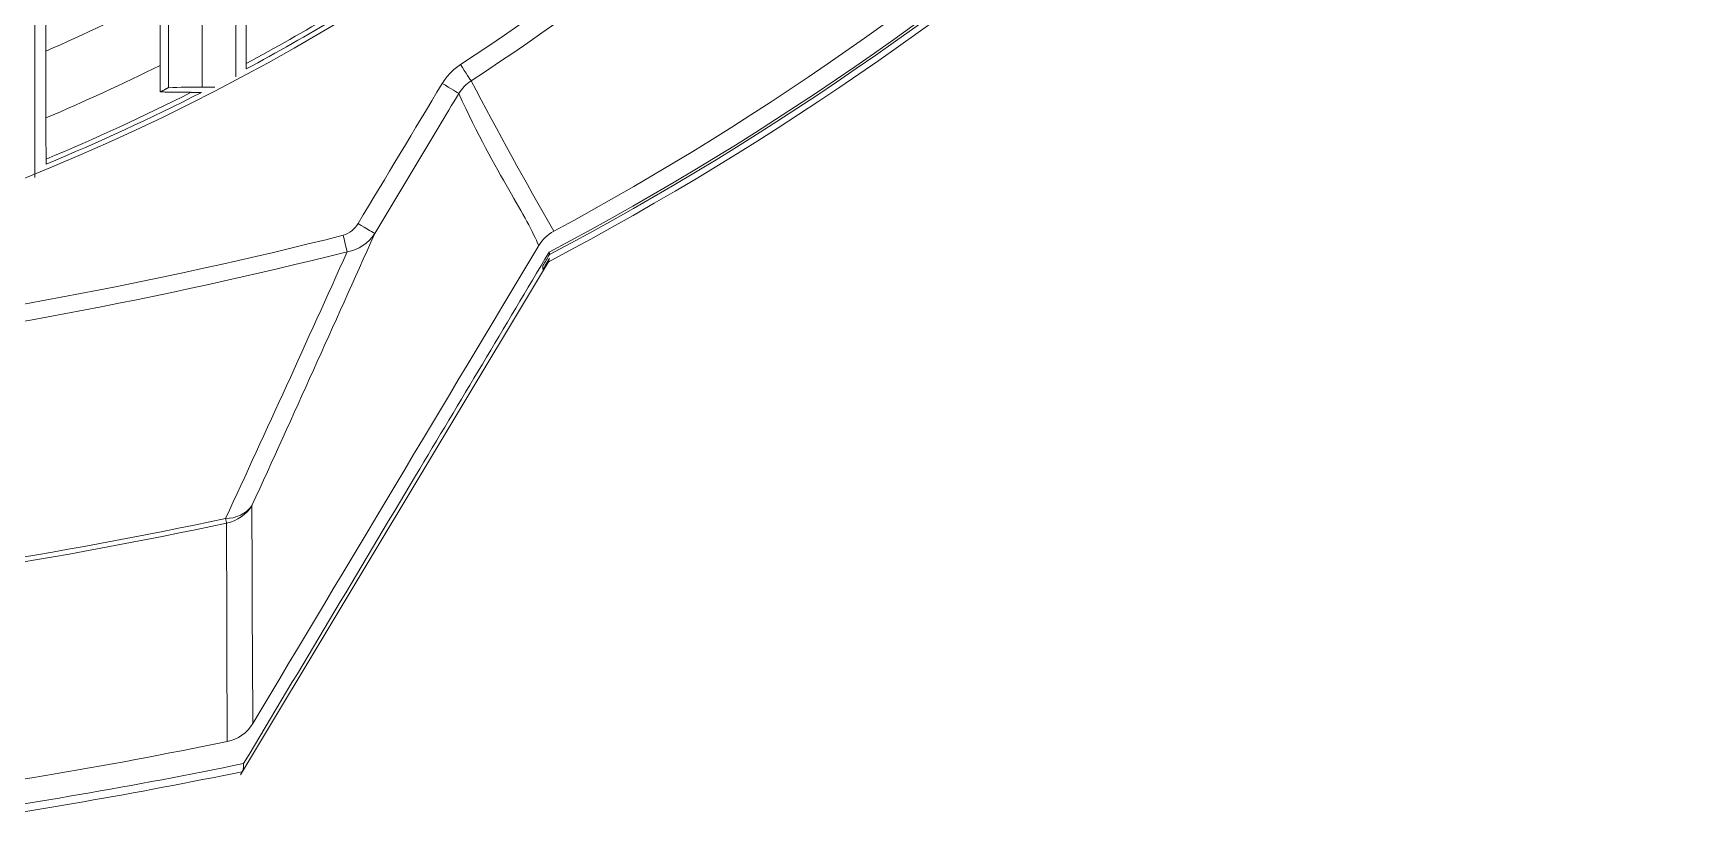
# Model space of a CAD drawing. Extents: x 9.3 to 87, y 1.1 to 68.8.
# Drawn here: x 82.111 to 84.659, y 23.826 to 25.046 of the extents above; entities that cross this region are included whole.
import ezdxf

# ---------------------------------------------------------------- set-up
doc = ezdxf.new("R2010")
doc.units = 0
doc.header["$MEASUREMENT"] = 0
doc.linetypes.add('SLD-Solid', pattern=[0])
doc.layers.add('OBJECT', color=7, linetype='CONTINUOUS')

msp = doc.modelspace()

# ---------------------------------------------------------------- linework, layer by layer
at = {"layer": 'OBJECT', "linetype": 'SLD-Solid', "lineweight": 15}
msp.add_line((82.4296, 23.906), (82.9034, 24.695), dxfattribs=at)
at = {"layer": 'OBJECT', "linetype": 'SLD-Solid', "lineweight": 15, "flags": 128}
for points in [[(82.7844, 24.9732), (82.7839, 24.9741), (82.7827, 24.9758), (82.7812, 24.9782), (82.7791, 24.9814), (82.7767, 24.9851), (82.7741, 24.9892), (82.7712, 24.9936), (82.7682, 24.9982)], [(82.7657, 24.9537), (82.7649, 24.9542), (82.7632, 24.9553), (82.7607, 24.9568), (82.7575, 24.9587), (82.7537, 24.961), (82.7494, 24.9635), (82.7449, 24.9663), (82.7401, 24.9691)], [(82.6362, 24.7382), (82.6354, 24.7387), (82.6337, 24.7397), (82.6312, 24.7412), (82.628, 24.7431), (82.6242, 24.7454), (82.6199, 24.748), (82.6154, 24.7507), (82.6106, 24.7536)], [(82.594, 24.7103), (82.5935, 24.7124), (82.5929, 24.7149), (82.5921, 24.7178), (82.5913, 24.7209), (82.5905, 24.7244), (82.5896, 24.728), (82.5886, 24.7317), (82.5877, 24.7355)], [(82.407, 24.3002), (82.4073, 24.2988), (82.4075, 24.2976), (82.4077, 24.2965), (82.4079, 24.2956), (82.4081, 24.2947), (82.4083, 24.294), (82.4084, 24.2934), (82.4085, 24.2929)]]:
    msp.add_lwpolyline(points, dxfattribs=at)
at = {"layer": 'OBJECT', "linetype": 'SLD-Solid', "lineweight": 15}
for centre, radius, start, end in [((80.616, 29.019), 4.8921, 297.8714, 325.7374), ((80.6884, 28.8951), 4.736, 297.9015, 326.2354), ((80.6733, 28.9205), 4.7691, 297.9029, 326.142), ((80.7577, 28.7398), 4.5414, 298.3132, 326.6752), ((80.8209, 27.9958), 3.42, 270.3351, 319.7434), ((80.82, 28.0027), 3.5809, 302.9601, 316.8122), ((80.8205, 28.0013), 3.6092, 302.9657, 316.3232), ((80.8209, 27.9958), 3.4051, 298.3659, 303.5341), ((80.8209, 27.9958), 3.4123, 298.3007, 303.7107), ((80.8209, 27.9958), 3.2524, 293.7462, 297.1758), ((80.8209, 27.9958), 3.3466, 293.0392, 296.3492), ((90.3088, 28.9559), 8.5134, 207.89266, 209.66987), ((80.8209, 27.9958), 3.4051, 292.622, 296.7627), ((80.8209, 27.9958), 3.4123, 292.5716, 296.9949), ((82.359, 24.1509), 0.8126, 89.1638, 92.8134), ((82.5769, 24.7728), 0.0388, 286.1138, 330.3419), ((80.8209, 31.7448), 7.2285, 270.15853, 284.14739), ((82.5842, 24.771), 0.0615, 279.165, 327.7263), ((80.8209, 31.7448), 7.2545, 270.15796, 284.14739), ((82.4077, 24.3496), 0.0495, 269.1983, 323.5642), ((82.3964, 24.3517), 0.06, 281.672, 328.374), ((164.7924, 24.5016), 82.3452, 180.12621, 180.359376), ((80.8209, 31.7448), 7.6117, 270.15055, 282.02709), ((80.8209, 31.7448), 7.6191, 270.1504, 282.02709), ((159.0553, 24.3186), 76.6468, 180.019201, 180.270251), ((82.3973, 24.016), 0.0602, 281.6082, 329.0884), ((80.8209, 31.7448), 7.998, 278.06737, 281.62216)]:
    msp.add_arc(centre, radius, start, end, dxfattribs=at)
for points, knots in [([(82.3191, 27.3202), (82.3191, 27.2447), (82.3191, 27.0768), (82.3191, 26.8371), (82.3191, 26.5971), (82.3191, 26.3787), (82.3191, 26.1825), (82.3191, 25.9909), (82.3191, 25.7944), (82.3191, 25.5882), (82.3191, 25.3794), (82.3191, 25.1679), (82.3191, 25.0318), (82.3191, 24.9626)], [0, 0, 0, 0, 0.07671, 0.17069, 0.2599, 0.344156, 0.423483, 0.498142, 0.588778, 0.681635, 0.782036, 0.889234, 1, 1, 1, 1]), ([(82.4226, 24.9791), (82.4226, 25.0471), (82.4226, 25.1858), (82.4226, 25.4041), (82.4226, 25.625), (82.4226, 25.8445), (82.4226, 26.0728), (82.4226, 26.3022), (82.4226, 26.5435), (82.4226, 26.7903), (82.4226, 27.0463), (82.4226, 27.2299), (82.4226, 27.3178)], [0, 0, 0, 0, 0.109728, 0.223969, 0.330106, 0.428501, 0.526094, 0.629905, 0.717645, 0.810869, 0.909484, 1, 1, 1, 1]), ([(82.3709, 25.589), (82.3709, 25.5307), (82.3709, 25.4105), (82.3709, 25.1994), (82.3709, 25.0538), (82.3709, 24.9635)], [0, 0, 0, 0, 0.263552, 0.542981, 1, 1, 1, 1]), ([(82.1134, 25.4437), (82.1134, 25.4437), (82.1134, 25.3244), (82.1135, 25.1698), (82.1136, 24.965), (82.1137, 24.8699), (82.1137, 24.8242)], [0, 0, 0, 0, 0.000003, 0.509023, 0.764264, 1, 1, 1, 1]), ([(82.7401, 24.9691), (82.7437, 24.975), (82.7479, 24.9804), (82.7573, 24.9902), (82.7625, 24.9945), (82.7682, 24.9982)], [0, 0, 0, 0, 0.5, 0.5, 1, 1, 1, 1]), ([(82.7844, 24.9732), (82.7806, 24.9707), (82.7771, 24.9678), (82.7709, 24.9613), (82.7681, 24.9577), (82.7657, 24.9537)], [0, 0, 0, 0, 0.5, 0.5, 1, 1, 1, 1]), ([(82.3902, 24.9634), (82.3893, 24.9634), (82.3836, 24.9635), (82.3767, 24.9635), (82.3709, 24.9635)], [0, 0, 0, 0, 0.144717, 1, 1, 1, 1]), ([(82.7657, 24.9537), (82.7554, 24.9366), (82.7451, 24.9194), (82.7348, 24.9023), (82.702, 24.8476), (82.6691, 24.7929), (82.6362, 24.7382)], [0, 0, 0, 0, 0.001524, 0.001524, 0.001524, 0.006386854, 0.006386854, 0.006386854, 0.006386854]), ([(82.8885, 24.7197), (82.8842, 24.7301), (82.8781, 24.7424), (82.8627, 24.771), (82.8533, 24.7873), (82.821, 24.8432), (82.7942, 24.8904), (82.7657, 24.9537)], [0, 0, 0, 0, 0.25, 0.25, 0.5, 0.5, 1, 1, 1, 1]), ([(82.9116, 24.7417), (82.9068, 24.7392), (82.9025, 24.736), (82.8947, 24.7286), (82.8913, 24.7243), (82.8885, 24.7197)], [0, 0, 0, 0, 0.5, 0.5, 1, 1, 1, 1]), ([(82.9046, 24.7097), (82.8361, 24.595), (82.7675, 24.4802), (82.699, 24.3655), (82.6109, 24.2181), (82.5228, 24.0707), (82.4347, 23.9233)], [0, 0, 0, 0, 0.01018856, 0.01018856, 0.01018856, 0.02327874, 0.02327874, 0.02327874, 0.02327874]), ([(82.9033, 24.6951), (82.9037, 24.6958), (82.9044, 24.6971), (82.9047, 24.6989), (82.9049, 24.6998)], [0, 0, 0, 0, 0.483982, 1, 1, 1, 1])]:
    msp.add_open_spline(points, degree=3, knots=knots, dxfattribs=at)
for points, degree in [([(82.3063, 24.9968), (82.3063, 25.1025)], 1), ([(82.1305, 25.0858), (82.1306, 25.0188)], 1), ([(82.4386, 25.0661), (82.4387, 24.9995)], 1), ([(82.1306, 25.0188), (82.1306, 24.9161)], 1), ([(82.4387, 24.9995), (82.4387, 24.9913)], 1), ([(82.3063, 24.956), (82.3063, 24.9968)], 1), ([(82.3191, 24.9626), (82.3063, 24.956)], 1), ([(82.3542, 24.9554), (82.3063, 24.956)], 1), ([(82.3698, 24.9552), (82.3542, 24.9554)], 1), ([(82.6106, 24.7536), (82.6538, 24.8254), (82.697, 24.8973), (82.7401, 24.9691)], 3), ([(82.1306, 24.9161), (82.1307, 24.8526)], 1), ([(82.1307, 24.8526), (82.1307, 24.8448)], 1), ([(82.6362, 24.7382), (82.5735, 24.5975), (82.5107, 24.4583), (82.4475, 24.3202)], 3), ([(82.4489, 23.9851), (82.5954, 24.23), (82.742, 24.4748), (82.8885, 24.7197)], 3), ([(82.407, 24.3002), (82.4696, 24.4357), (82.5318, 24.5723), (82.594, 24.7103)], 3), ([(82.8949, 24.6889), (82.8983, 24.6945), (82.9017, 24.7002), (82.9051, 24.7059)], 3), ([(82.9049, 24.6998), (82.9015, 24.6942), (82.8982, 24.6887), (82.8949, 24.6831)], 3), ([(82.9051, 24.7059), (82.905, 24.7071), (82.9048, 24.7084), (82.9046, 24.7097)], 3), ([(82.8949, 24.6889), (82.8949, 24.6863), (82.8949, 24.6844), (82.8949, 24.6831)], 3), ([(81.8424, 23.8621), (82.0326, 23.8868), (82.2216, 23.9185), (82.4094, 23.9571)], 3), ([(82.4347, 23.9233), (82.267, 23.8888), (82.0983, 23.8597), (81.9287, 23.836)], 3), ([(82.4321, 23.9108), (82.4334, 23.9109), (82.4343, 23.9151), (82.4347, 23.9233)], 3)]:
    msp.add_open_spline(points, degree=degree, dxfattribs=at)

doc.saveas('drawing.dxf')
